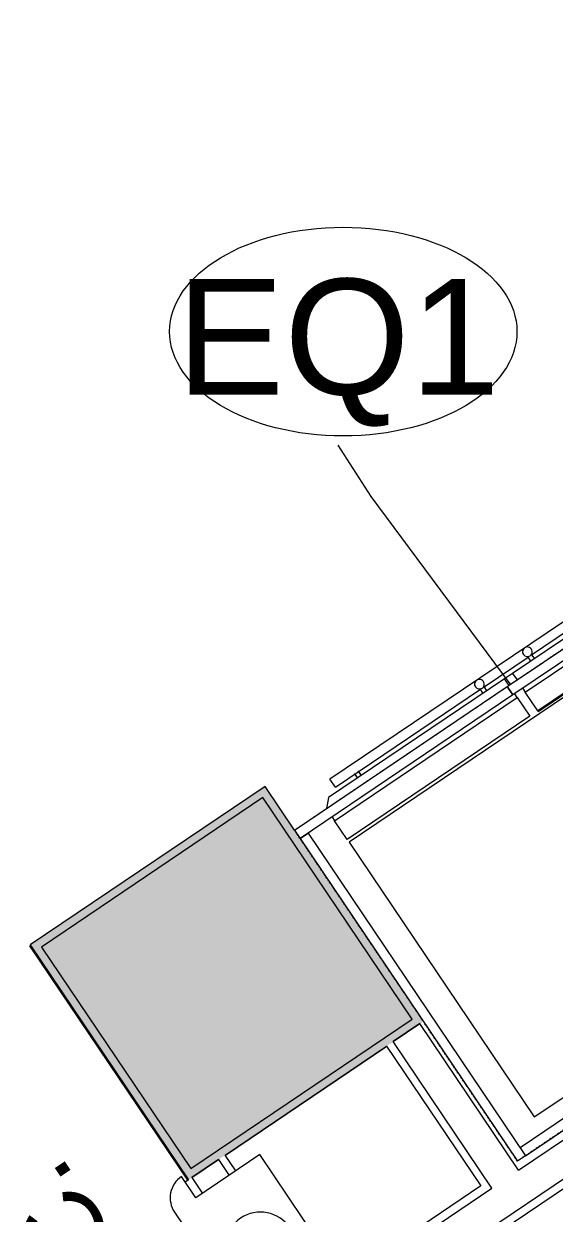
# Model space of a CAD drawing. Header units: inches. Extents: x 240 to 2120, y -1901 to 112.
# Drawn here: x 1170.8 to 1212, y -757.4 to -665 of the extents above; entities that cross this region are included whole.
import ezdxf

# ---------------------------------------------------------------- set-up
doc = ezdxf.new("R2010")
doc.units = ezdxf.units.IN
doc.header["$MEASUREMENT"] = 0
doc.linetypes.add('Dash', pattern=[0.25, 0.125, -0.125])
for name, color, linetype, lineweight in [('8th floor - 800-805 background_dwg', 8, 'Continuous', 9), ('A-ANNO-NOTE', 131, 'Continuous', 13), ('A-WALL', 113, 'Continuous', 13), ('A-Wall-Bldg', 7, 'Continuous', 9), ('A-WALL-PATT', 111, 'Continuous', 13), ('I-WALL', 2, 'Continuous', 13), ('Q-CASE', 31, 'Continuous', 9), ('Q-CASE-HDLN', 31, 'Dash', 9), ('Q-SPCQ', 91, 'Continuous', 9), ('Q-SPCQ-IDEN', 132, 'Continuous', 9)]:
    doc.layers.add(name, color=color, linetype=linetype, lineweight=lineweight)
doc.styles.add('Arial', font='arial.ttf', dxfattribs={"height": 9})
doc.styles.add('Arial_1', font='arial.ttf', dxfattribs={"height": 6})
pattern_1 = [(0, (0, 0), (30.72, 7.68), [1.267, -21.773, 1.267, -21.773, -122.88]), (0, (0, 0), (30.72, 7.68), [-46.08, 1.267, -44.813, 1.267, -21.773, -53.76]), (0, (0, 0), (30.72, 7.68), [-115.2, 1.267, -14.093, 1.267, -37.133]), (120, (11.52, 3.84), (-22.011075, 22.7643), [1.267, -21.773, 1.267, -21.773, -122.88]), (120, (11.52, 3.84), (-22.011075, 22.7643), [-46.08, 1.267, -44.813, 1.267, -21.773, -53.76]), (120, (11.52, 3.84), (-22.011075, 22.7643), [-115.2, 1.267, -14.093, 1.267, -37.133]), (240, (15.36, 19.2), (-8.708925, -30.4443), [1.267, -21.773, 1.267, -21.773, -122.88]), (240, (15.36, 19.2), (-8.708925, -30.4443), [-46.08, 1.267, -44.813, 1.267, -21.773, -53.76]), (240, (15.36, 19.2), (-8.708925, -30.4443), [-115.2, 1.267, -14.093, 1.267, -37.133])]

# ---------------------------------------------------------------- blocks, each defined once
blk = doc.blocks.new('A-Refrigerator - A-Refrigerator-4739113-FIRST FLOOR POWER _ SIGNAL')
at = {"layer": 'Q-SPCQ'}
for p, q in [((17.5, 13.75), (-17.5, 13.75)), ((-17.5, 13.75), (-17.5, -12)), ((17.5, -12), (17.5, 13.75)), ((-17.5, -12), (17.5, -12)), ((-0.361, -12.186), (-17.5, -12.186)), ((-17.5, -12.186), (-17.5, -12.25)), ((-17.5, -12.25), (-0.361, -12.25)), ((-17.5, -14), (-17.5, -12.25)), ((-0.361, -12.25), (-0.361, -12.186)), ((-0.361, -12.25), (-0.361, -14)), ((0.389, -12.25), (17.5, -12.25)), ((0.389, -14), (0.389, -12.25)), ((17.5, -12.25), (17.5, -14)), ((-0.361, -14), (-17.5, -14)), ((-17.5, -14), (-17.5, -14.35)), ((-0.361, -14.35), (-0.361, -14)), ((17.5, -14), (0.389, -14)), ((0.389, -14), (0.389, -14.35)), ((17.5, -14.35), (17.5, -14)), ((-17.5, -15.137), (-17.5, -15.207)), ((-17.5, -15.207), (-16.957, -15.75)), ((-0.361, -15.75), (-0.361, -15.137)), ((0.389, -15.137), (0.389, -15.75)), ((16.893, -15.75), (17.5, -15.143)), ((-16.957, -15.75), (-0.361, -15.75)), ((-2.393, -16.125), (-16, -16.125)), ((-16, -16.875), (-16, -16.125)), ((-14.187, -15.75), (-14.187, -16.125)), ((-14.187, -15.75), (-14.187, -16.175)), ((-13.812, -16.125), (-13.812, -15.75)), ((-13.812, -16.175), (-13.812, -15.75)), ((-2.418, -15.75), (-2.418, -16.179)), ((-2.418, -15.75), (-2.418, -16.179)), ((2.068, -16.125), (-2.068, -16.125)), ((-2.043, -16.201), (-2.043, -15.75)), ((-2.043, -16.201), (-2.043, -15.75)), ((-0.361, -15.75), (0.389, -15.75)), ((0.389, -15.75), (16.893, -15.75)), ((2.043, -15.75), (2.043, -16.201)), ((2.043, -15.75), (2.043, -16.201)), ((16, -16.125), (2.393, -16.125)), ((2.418, -16.179), (2.418, -15.75)), ((2.418, -16.179), (2.418, -15.75)), ((13.813, -15.75), (13.813, -16.126)), ((13.813, -15.75), (13.813, -16.179)), ((14.188, -16.126), (14.188, -15.75)), ((14.188, -16.179), (14.188, -15.75)), ((16, -16.125), (16, -16.875)), ((-16, -16.875), (16, -16.875))]:
    blk.add_line(p, q, dxfattribs=at)
for centre, start, end in [((-2.25, -16.5), 90, 270), ((-2.25, -16.5), 270, 90), ((2.25, -16.5), 90, 270), ((2.25, -16.5), 270, 90)]:
    blk.add_arc(centre, 0.375, start, end, dxfattribs=at)
blk = doc.blocks.new('A-Recessed_Fire_Extinguisher_Cabinet - A-Recessed_Fire_Extinguisher_Cabinet-5489642-FIRST FLOOR POWER _ SIGNAL')
at = {"layer": 'Q-SPCQ'}
for p, q in [((6, 47.375), (-6, 47.375)), ((-8, 45.375), (-6, 45.375)), ((-6, 45.375), (-6, 39.375)), ((6, 39.375), (6, 45.375)), ((6, 45.375), (8, 45.375)), ((-6, 39.375), (6, 39.375))]:
    blk.add_line(p, q, dxfattribs=at)
for centre, radius, start, end in [((-6, 45.375), 2, 90, 180), ((6, 45.375), 2, 360, 90), ((0, 43.375), 2.75, 0, 180), ((0, 43.375), 2.75, 180, 360)]:
    blk.add_arc(centre, radius, start, end, dxfattribs=at)
blk = doc.blocks.new('CW Cupbd Ohead - REF 2-5520618-FIRST FLOOR POWER _ SIGNAL')
at = {"layer": 'Q-CASE'}
for p, q in [((1.995, -2.362), (2.745, -2.362)), ((1.995, -32.575), (1.995, -2.362)), ((2.745, -2.362), (2.745, -32.575)), ((41.122, -2.362), (2.745, -2.362)), ((41.122, -2.362), (41.872, -2.362)), ((41.122, -32.575), (41.122, -2.362)), ((41.872, -32.575), (41.872, -2.362)), ((2.745, -3.112), (41.122, -3.112)), ((1.995, -32.575), (21.934, -32.575)), ((1.995, -32.575), (1.995, -33.362)), ((2.745, -32.575), (1.995, -32.575)), ((21.934, -33.362), (21.934, -32.575)), ((21.934, -32.575), (41.872, -32.575)), ((21.934, -32.575), (21.934, -33.362)), ((41.872, -32.575), (41.122, -32.575)), ((41.872, -33.362), (41.872, -32.575)), ((21.934, -33.362), (1.995, -33.362)), ((41.872, -33.362), (21.934, -33.362))]:
    blk.add_line(p, q, dxfattribs=at)
at = {"layer": 'Q-CASE-HDLN'}
for p, q in [((1.995, -33.362), (1.995, -2.362)), ((1.995, -2.362), (41.872, -2.362)), ((41.872, -2.362), (41.872, -33.362)), ((41.872, -33.362), (1.995, -33.362))]:
    blk.add_line(p, q, dxfattribs=at)
blk = doc.blocks.new('8th floor - 800-805 background_dwg-4807125-FIRST FLOOR POWER _ SIGNAL')
at = {"layer": 'A-Wall-Bldg'}
h = blk.add_hatch(color=256, dxfattribs=at)
h.paths.add_polyline_path([(1173.977, 428.201), (1173.94, 428.256), (1155.753, 415.957), (1155.775, 415.924), (1173.94, 428.177)], flags=0)
h.paths.add_polyline_path([(1172.056, 431.131), (1163.601, 443.672), (1163.563, 443.647), (1172.019, 431.106)], flags=0)
for p, q in [((1163.601, 443.673), (1172.058, 431.133)), ((1163.601, 443.672), (1172.056, 431.131)), ((1173.977, 428.201), (1155.775, 415.924)), ((1155.775, 415.924), (1155.736, 415.981))]:
    blk.add_line(p, q, dxfattribs=at)
blk = doc.blocks.new('Appliance_Specialty Equipment Tag - Standard-3515593-FIRST FLOOR POWER _ SIGNAL')
at = {"layer": 'Q-SPCQ-IDEN'}
blk.add_ellipse((-0.04989, 0.00375), major_axis=(-0.1406, 0), ratio=0.600473, dxfattribs=at)

msp = doc.modelspace()

# ---------------------------------------------------------------- hatches: boundary and pattern name
at = {"layer": 'A-WALL'}
msp.add_hatch(color=250, dxfattribs=at).paths.add_polyline_path([(1183.798, -753.895), (1201.003, -742.294), (1189.402, -725.09), (1172.198, -736.69), (1183.732, -753.796)], flags=0)
at = {"layer": 'A-WALL-PATT', "lineweight": 9}
h = msp.add_hatch(dxfattribs=at)
h.set_pattern_fill('FP_1', color=256, style=0, pattern_type=2)
h.set_pattern_definition(pattern_1)
h.paths.add_polyline_path([(1193.629, -764.561), (1207.205, -755.406), (1206.856, -754.888), (1195.663, -762.435), (1195.883, -762.761), (1193.499, -764.368)], flags=0)
h.paths.add_polyline_path([(1209.278, -754.008), (1242.683, -731.439), (1242.354, -730.952), (1208.929, -753.49), (1209.135, -753.796)], flags=0)
h.paths.add_polyline_path([(1244.777, -730.072), (1384.486, -635.869), (1384.136, -635.351), (1244.427, -729.554)], flags=0)
h = msp.add_hatch(dxfattribs=at)
h.set_pattern_fill('FP_1', color=256, style=0, pattern_type=2)
h.set_pattern_definition(pattern_1)
h.paths.add_polyline_path([(1192.785, -768.899), (1386.233, -638.46), (1385.883, -637.942), (1192.435, -768.38)], flags=0)
at = {"layer": 'A-WALL-PATT'}
h = msp.add_hatch(color=250, dxfattribs=at)
h.paths.add_polyline_path([(1183.63, -754.762), (1201.87, -742.463), (1189.571, -724.222), (1171.33, -736.522), (1183.458, -754.508)], flags=0)
h.paths.add_polyline_path([(1183.798, -753.895), (1172.198, -736.69), (1189.402, -725.09), (1201.003, -742.294), (1183.945, -753.796)], flags=0)

# ---------------------------------------------------------------- linework, layer by layer
at = {"layer": 'A-WALL'}
for p, q in [((1192.953, -768.031), (1385.883, -637.942)), ((1209.278, -754.008), (1242.704, -731.47)), ((1209.278, -754.008), (1201.611, -742.638)), ((1207.205, -755.406), (1199.538, -744.035)), ((1185.962, -753.19), (1186.79, -754.419)), ((1183.889, -754.588), (1184.717, -755.816)), ((1193.629, -764.561), (1207.205, -755.406))]:
    msp.add_line(p, q, dxfattribs=at)
at = {"layer": 'A-WALL', "color": 8, "lineweight": 20}
for p, q in [((1189.571, -724.222), (1171.33, -736.522)), ((1191.857, -727.612), (1189.571, -724.222)), ((1171.33, -736.522), (1183.63, -754.762)), ((1186.48, -752.841), (1199.02, -744.385))]:
    msp.add_line(p, q, dxfattribs=at)
at = {"layer": 'A-WALL', "color": 55}
for p, q in [((1189.402, -725.09), (1172.198, -736.69)), ((1201.003, -742.294), (1189.402, -725.09)), ((1172.198, -736.69), (1183.798, -753.895)), ((1183.798, -753.895), (1201.003, -742.294))]:
    msp.add_line(p, q, dxfattribs=at)
at = {"layer": 'A-WALL', "lineweight": 9}
for p, q in [((1199.538, -744.035), (1201.611, -742.638)), ((1183.889, -754.588), (1185.962, -753.19))]:
    msp.add_line(p, q, dxfattribs=at)
at = {"layer": 'I-WALL'}
for p, q in [((1192.785, -768.899), (1386.233, -638.46)), ((1199.02, -744.385), (1206.338, -755.237)), ((1187.308, -754.069), (1186.48, -752.841)), ((1183.63, -754.762), (1183.371, -754.937)), ((1206.338, -755.237), (1195.663, -762.435))]:
    msp.add_line(p, q, dxfattribs=at)
at = {"layer": 'I-WALL', "lineweight": 9}
for p, q in [((1201.611, -742.638), (1199.538, -744.035)), ((1185.962, -753.19), (1183.889, -754.588))]:
    msp.add_line(p, q, dxfattribs=at)
at = {"layer": 'Q-SPCQ-IDEN'}
for p, q in [((1197.822, -701.697), (1195.241, -697.708)), ((1208.615, -716.244), (1197.822, -701.697))]:
    msp.add_line(p, q, dxfattribs=at)

# ---------------------------------------------------------------- block references
at = {"layer": '8th floor - 800-805 background_dwg', "color": 7, "rotation": 270.0000000000001}
msp.add_blockref('8th floor - 800-805 background_dwg-4807125-FIRST FLOOR POWER _ SIGNAL', (755.373, 419.178), dxfattribs=at)
msp.add_blockref('8th floor - 800-805 background_dwg-4807125-FIRST FLOOR POWER _ SIGNAL', (755.373, 419.178), dxfattribs=at)
msp.add_blockref('8th floor - 800-805 background_dwg-4807125-FIRST FLOOR POWER _ SIGNAL', (755.373, 419.178), dxfattribs=at)
msp.add_blockref('8th floor - 800-805 background_dwg-4807125-FIRST FLOOR POWER _ SIGNAL', (755.373, 419.178), dxfattribs=at)
at = {"layer": 'Q-CASE', "rotation": 213.991073094782}
msp.add_blockref('CW Cupbd Ohead - REF 2-5520618-FIRST FLOOR POWER _ SIGNAL', (1245.226, -731.865), dxfattribs=at)
at = {"layer": 'Q-SPCQ'}
for name, p, rotation in [('A-Refrigerator - A-Refrigerator-4739113-FIRST FLOOR POWER _ SIGNAL', (1217.316, -728.703), 213.9924971984809), ('A-Recessed_Fire_Extinguisher_Cabinet - A-Recessed_Fire_Extinguisher_Cabinet-5489642-FIRST FLOOR POWER _ SIGNAL', (1225.175, -735.773), 123.9910730947821)]:
    msp.add_blockref(name, p, dxfattribs=dict(at, rotation=rotation))
at = {"layer": 'Q-SPCQ-IDEN', "xscale": 95.99999999999994, "yscale": 95.99999999999994, "zscale": 95.99999999999994}
msp.add_blockref('Appliance_Specialty Equipment Tag - Standard-3515593-FIRST FLOOR POWER _ SIGNAL', (1200.437, -689.264), dxfattribs=at)

# ---------------------------------------------------------------- texts
at = {"layer": 'A-ANNO-NOTE', "lineweight": 9, "insert": (1181.879, -775.74), "char_height": 6, "width": 29.997, "attachment_point": 1, "rotation": 123.99107, "style": 'Arial_1'}
msp.add_mtext('F.E.C.', dxfattribs=at)
at = {"layer": 'Q-SPCQ-IDEN', "insert": (1182.669, -684.808), "char_height": 9, "width": 30.906, "attachment_point": 1, "style": 'Arial'}
msp.add_mtext('EQ1', dxfattribs=at)

doc.saveas('drawing.dxf')
